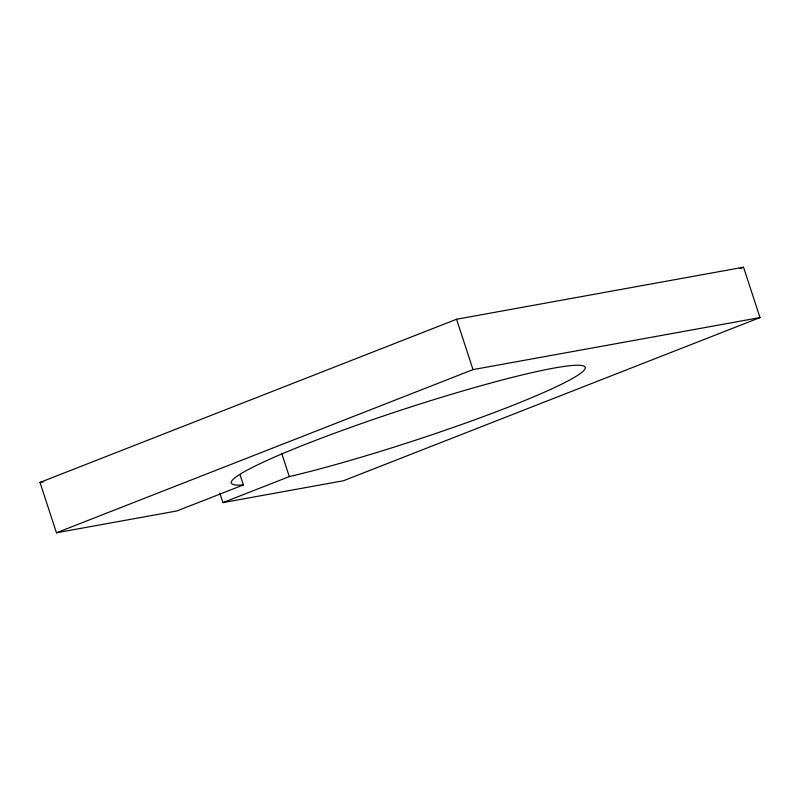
<?xml version="1.0" encoding="UTF-8"?>
<svg xmlns="http://www.w3.org/2000/svg" width="800" height="800" viewBox="0 0 800 800"><rect width="100%" height="100%" fill="white"/><g stroke="black" fill="none" stroke-linecap="round" stroke-linejoin="round"><path stroke-width="1.2" d="M239.93 474.39L243.38 484.93L176.99 510.93L56.46 532.78L40 482.42L456.56 319.25L743.54 267.22L760 317.58L343.44 480.75L222.91 502.61L219.85 493.24M56.46 532.78L473.02 369.61L760 317.58M740.05 268.58L743.54 267.22M222.91 502.61L289.3 476.6L294.62 475.34A186.18 16.55 -18.1 0 0 574.32 377.4A186.18 16.55 -18.1 0 0 410.11 407.17A186.18 16.55 -18.1 0 0 240.88 485.08L243.38 484.93M40 482.42L43.69 481.75M456.56 319.25L473.02 369.61M281.64 453.18L289.3 476.6"/></g></svg>
